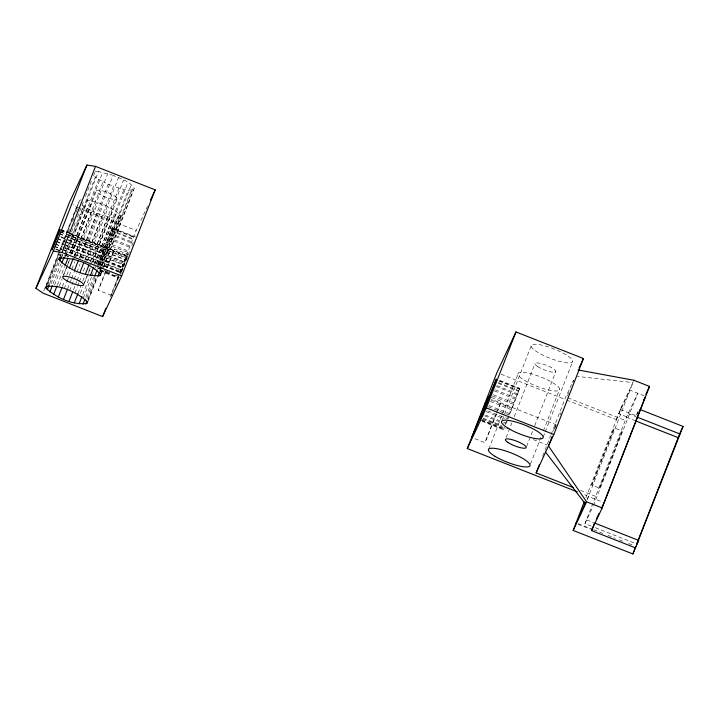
<?xml version="1.0" encoding="UTF-8"?>
<svg xmlns="http://www.w3.org/2000/svg" width="719" height="719" viewBox="0 0 719 719"><rect width="100%" height="100%" fill="white"/><g stroke="black" fill="none" stroke-linecap="round" stroke-linejoin="round"><path stroke-width="0.54" stroke-dasharray="3.6 2.7" d="M81.022 199.702L79.539 200.511L59.641 252.711M99.815 271.171L120.927 215.862C111.58 205.85 97.038 201.617 83.817 199.514M97.326 266.093L112.263 227.743L135.603 236.937M482.036 421.316L503.363 429.719L503.633 428.803L482.305 420.399M488.129 406.729L509.456 415.133L515.667 399.306L519.729 388.215L498.402 379.821M591.773 485.037L614.278 427.976L622.07 431.041L610.853 460.699L599.565 488.102L591.773 485.037L614.278 427.976M599.565 488.102L622.07 431.041M111.418 295.221L98.215 290.377L106.205 269.301M120.271 273.472L127.542 254.202L114.546 249.08L106.565 270.155M111.211 295.491L111.625 294.206M474.98 438.752L484.957 442.688L495.751 414.539M491.311 397.463L501.296 401.391L497.818 410.873M69.339 233.046L127.452 255.928L125.34 261.734M111.939 293.343L119.201 274.415M555.203 426.942L555.724 425.531M97.622 264.322L112.263 227.743M120.639 274.379L121.286 272.645M505.089 424.794L506.419 421.289M122.958 268.241L121.61 271.782L98.269 262.588M124.899 262.04L120.855 272.366L62.751 249.475M124.872 263.289L123.3 267.351L99.959 258.166M519.729 388.215L507.434 418.638L487.114 410.639M496.748 413.65L484.957 442.688M43.742 291.015L45.764 285.829M46.169 284.787L59.102 251.605M59.506 250.563L76.493 207.009L73.005 204.609M45.971 286.593L58.913 253.403M59.318 252.369L79.539 200.511M47.508 283.825L59.237 253.744M47.463 285.785L57.574 259.856M59.192 255.703L60.001 253.636M64.449 242.222L66.472 237.036M68.08 232.893L70.103 227.707M72.529 221.479L74.551 216.293M76.169 212.15L78.191 206.964M60.117 256.207L60.926 254.131M49.647 283.601L58.14 261.824M60.162 256.638L61.178 254.014M51.067 283.529L59.156 262.786M61.582 256.557L62.391 254.49M61.996 256.566L62.805 254.49M64.827 249.304L67.658 242.042M69.276 237.899L75.747 221.299M77.364 217.156L83.835 200.556M85.453 196.413L91.924 179.813M93.542 175.67L94.755 172.56M53.116 283.735L60.791 264.026M65.24 252.621L83.44 205.949L82.119 204.843M64.638 255.82L95.375 176.991L93.236 174.915M64.872 257.681L65.681 255.605M66.085 254.562L98.431 171.598L112.227 175.077M54.572 285.021L62.256 265.311M65.896 255.973L87.727 199.972M57.313 285.101L64.593 266.434M69.851 252.953L87.233 208.357L83.44 205.949M70.022 252.971L98.737 179.337L95.375 176.991M70.777 254.238L102.718 172.299M62.832 276.851L69.707 259.226M71.729 254.041L96.391 190.769M59.326 286.081L62.158 278.819M63.775 274.667L69.437 260.152M71.864 253.924L92.49 201.032M73.976 256.458L103.087 181.781L98.737 179.337M62.391 286.504L64.413 281.318M66.84 275.098L68.862 269.913M74.12 256.431L91.915 210.793L87.233 208.357M74.578 258.633L107.733 173.585M64.207 288.714L66.633 282.486M67.038 281.453L71.487 270.038M71.891 269.005L74.722 261.743M76.744 256.557L97.775 202.632M79.432 257.806L108.147 184.163L103.087 181.781M67.64 288.813L71.28 279.475M71.684 278.442L74.515 271.18M79.764 257.699L97.155 213.103L91.915 210.793M80.78 258.346L113.126 175.373C120.441 178.761 129.887 181.143 134.219 188.45L102.673 269.346M69.653 290.728L73.698 280.365M74.102 279.323L76.529 273.103M76.933 272.061L80.169 263.765M82.191 258.579L103.221 204.645M84.842 259.954L113.557 186.32C119.947 188.162 126.841 191.362 133.563 189.609L134.219 188.45M73.491 289.802L76.726 281.497M77.131 280.464L79.557 274.245M85.219 259.721L102.61 215.125C108.38 216.446 115.058 219.888 120.846 217.246M85.381 262.57L118.536 177.53M74.902 293.037L77.328 286.818M77.733 285.785L78.946 282.666M79.351 281.632L81.777 275.413M83.395 271.261L85.417 266.075M87.439 260.889L108.461 206.955M90.243 261.743L118.95 188.099M77.967 293.469L80.798 286.207M82.82 281.021L84.842 275.835M90.504 261.321L107.886 216.716M90.432 264.952L123.596 179.912M83.593 285.03L90.468 267.405M92.49 262.219L117.161 198.947A11.162 2.525 21.3 0 0 102.511 190.832A11.162 2.525 21.3 0 0 100.66 194.804A11.162 2.525 21.3 0 0 117.161 198.947M80.384 293.406L82.811 287.187M84.429 283.034L90.495 267.477M92.517 262.291L113.144 209.4M82.721 294.529L89.596 276.896M94.45 264.448L112.649 217.776M94.845 264.062L123.965 189.394M96.004 264.286L127.955 182.356M83.377 297.882L91.457 277.139M91.861 276.105L93.883 270.919M94.288 269.886L116.936 211.799M85.822 297.055L93.506 277.354M98.359 264.907L116.559 218.234M98.332 266.848L128.252 190.095M86.837 298.017L94.926 277.273M99.779 264.826L119.588 214.01M99.77 265.59L131.316 184.693M87.808 298.951L95.897 278.208M99.941 267.836L119.354 218.055M88.167 299.868L96.661 278.091M99.896 269.796L101.109 266.686M101.514 265.644L120.927 215.862M88.086 301.252L97.389 277.399M99.986 271.072L131.523 190.175M99.887 272.861L101.1 269.751M101.505 268.708L133.446 186.778M100.804 273.615L133.563 189.609M100.651 274.532L102.269 270.389M110.295 296.884L119.183 274.065M119.588 273.031L136.17 230.511L145.687 210.191M62.859 249.906L120.963 272.789L125.034 262.534L58.625 236.38M488.839 448.926L518.453 372.972M502.284 419.95L531.089 346.082M506.176 437.476L511.856 422.916M514.292 416.669L534.981 363.607M526.605 446.508L532.689 430.906M534.711 425.702L555.814 371.597M530.469 463.971L541.021 436.918M543.375 430.861L559.679 389.051M543.213 437.053L544.831 432.892M545.236 431.849L572.827 361.091M542.629 456.286L544.66 451.083M545.065 450.04L550.745 435.48M551.149 434.438L565.754 396.978L573.6 380.243M554.897 428.227L556.524 424.057M560.173 414.701L560.982 412.616M567.48 395.971L569.906 389.725M572.746 382.445L573.564 380.36M585.913 497.629L617.405 417.317L616.336 419.608L566.5 399.989M616.336 419.608L620.281 409.479L632.891 382.571L577.402 376.441M626.662 416.831L618.87 413.767L621.836 406.172M587.36 499.354L633.286 381.888M591.216 526.074L584.987 523.621L626.447 417.281L637.717 393.23L593.526 505.385M636.701 414.755L638.93 409.066M106.169 242.339L129.51 251.524L125.268 262.264L66.795 239.157M106.915 267.495L114.546 249.08M105.846 271.962L98.215 290.377M119.911 272.609L127.542 254.202M118.851 277.085L114.833 287.106M507.875 419.069L509.061 416.112M125.214 261.267L127.452 255.928M496.523 412.634L501.296 401.391M553.414 430.798L555.113 426.619M507.479 420.049L505.781 424.219L503.749 423.419M503.363 429.719L504.477 427.347M555.67 425.324L555.958 424.695L491.347 399.243M146.164 209.175L147.593 206.128M618.87 413.767L629.925 390.165L645.5 396.304M587.046 499.543L588.466 496.505L604.041 502.635M584.987 523.621L593.076 506.356M636.872 414.719L638.238 411.807M95.16 171.517L98.431 171.598M97.155 213.103L102.61 215.125M620.281 409.479L636.755 415.968M628.181 413.596L635.964 416.661M626.447 417.281L634.751 420.552M567.821 397.796L625.197 420.39M76.493 207.009L136.17 230.511M501.098 374.222L565.467 399.575M111.975 228.238L135.316 237.432M499.13 380.719L519.442 388.718M111.984 228.66L135.325 237.854M499.148 381.142L519.46 389.141M111.148 230.116L134.489 239.31M498.303 382.589L518.624 390.588M111.175 230.934L134.516 240.128M498.339 383.407L518.651 391.406M109.845 233.244L133.186 242.438L131.487 246.608L108.147 237.414M497 385.717L517.312 393.715M109.881 234.403L133.222 243.597M496.029 386.471L517.356 394.875M495.301 389.887L515.613 397.886M108.192 238.825L131.532 248.019M494.339 390.902L515.667 399.306M493.324 394.812L513.636 402.811M106.223 243.912L129.564 253.106M492.362 395.989L513.69 404.393M61.043 229.774L68.305 232.641L61.061 229.846M69.357 233.118L127.47 256M60.747 230.413L66.975 232.866M71.118 234.502L127.155 256.566M60.8 230.619L67.02 233.064M71.172 234.7L127.389 256.872M491.203 400.15L511.515 408.149M60.198 231.707L67.46 234.565M68.494 234.978L126.607 257.86M60.279 232.03L127.443 258.507M490.25 401.391L511.577 409.785M59.425 233.576L125.834 259.73M59.542 233.999L125.951 260.152M60.567 236.704L65.753 238.744M489.091 405.552L509.403 413.551M101.981 254.652L125.322 263.846M57.457 238.483L64.719 241.341M65.762 241.755L123.866 264.637M57.592 239.014L124.001 265.167M56.388 241.189L63.649 244.056M64.692 244.46L122.796 267.342M56.531 241.728L63.793 244.586M64.827 244.99L122.94 267.881M100.004 259.577L123.344 268.771M486.152 411.654L504.432 418.853M55.363 243.831L61.591 246.284M65.735 247.911L121.772 269.984M55.489 244.325L61.717 246.779M62.751 247.183L121.897 270.479M485.424 415.061L499.642 420.669M503.704 422.269L505.736 423.069M54.446 246.213L61.708 249.071M98.305 263.747L121.646 272.941M484.453 415.825L499.687 421.819M54.554 246.635L61.816 249.493M55.776 248.99L59.929 250.625M55.866 249.322L60.019 250.949M483.114 418.134L501.395 425.333M483.141 418.952L502.446 426.547M65.375 255.263L68.494 256.485M97.541 267.935L102.736 269.976M106.888 271.611L109.998 272.834L103.788 270.452M65.393 255.335L68.512 256.557M97.559 267.998L102.754 270.047M115.202 274.946L118.32 276.177M482.206 419.483L506.176 428.928M533.273 439.597L546.826 444.935M100.22 269.922L119.507 277.516M100.238 270.353L118.5 277.543M481.308 420.426L503.651 429.225M99.95 270.847L118.213 278.037M580.557 490.43L595.575 496.344M584.646 494.753L586.722 495.562M586.713 519.927L593.526 522.614M595.368 527.71L636.899 544.067M578.184 523.657L592.6 529.328M593.624 529.732L603.915 533.786M608.031 535.412L615.239 538.243M619.356 539.87L624.505 541.892M628.622 543.519L633.763 545.541M577.914 524.223L590.272 529.094M108.147 184.163L113.557 186.32M551.374 347.978A22.316 5.051 21.3 0 1 570.464 362.879A22.316 5.051 21.3 0 1 534.505 350.135A22.316 5.051 21.3 0 1 550.466 347.654M524.699 380.414A22.316 5.051 21.3 0 0 559.202 390.282A22.316 5.051 21.3 0 0 532.572 374.177A22.316 5.051 21.3 0 0 524.699 380.414M537.56 366.51A11.162 2.525 21.3 0 0 555.284 372.091A11.162 2.525 21.3 0 0 543.339 364.2A11.162 2.525 21.3 0 0 537.56 366.51"/><path stroke-width="1.08" d="M45.89 287.968L45.971 286.593C60.333 284.481 76.96 292.004 87.359 301.944L87.278 303.328C72.916 305.44 56.289 297.909 45.89 287.968L46.699 285.901M35.95 288.301L69.518 202.219L86.927 165.046L95.528 166.368L155.205 189.87L121.646 275.952L102.61 316.594L42.933 293.091L35.95 288.301L53.359 251.129L86.927 165.046M58.904 259.316L59.56 258.166C74.021 257.42 91.07 263.594 100.651 274.532L99.995 275.692C85.534 276.438 68.485 270.263 58.904 259.316L59.713 257.249M47.22 289.829L49.243 284.643M53.359 251.129L61.969 252.45L95.528 166.368M59.668 260.997L61.286 256.845M49.881 292.031L52.307 285.811M61.807 263.073L64.234 256.854M53.673 294.439L56.909 286.135M65.168 265.419L67.999 258.157M69.527 267.863L73.167 258.534M58.347 296.875L61.987 287.546M74.578 270.245L78.218 260.916M63.596 299.185L67.235 289.847M79.989 272.402L83.629 263.073M69.042 301.207L72.682 291.869M85.39 274.182L89.03 264.853M74.327 302.798L77.967 293.469M79.081 303.867L81.912 296.605M90.396 275.476L93.632 267.18M82.991 304.317L85.013 299.131M94.692 276.177L97.119 269.958M85.786 304.137L86.999 301.018M97.964 276.258L99.582 272.106M99.995 275.692L100.804 273.615M102.61 316.594L105.846 308.289M577.375 491.886L467.323 448.548L496.946 372.586L515.981 331.953L583.46 358.529L553.846 434.492L545.568 452.152L585.509 504.1M467.323 448.548L486.359 407.907L515.981 331.953M573.331 487.581L536.14 472.931L539.385 464.609M552.138 436.559L548.489 445.924L586.578 501.808L602.154 507.947L649.536 386.418L633.96 380.279L578.103 369.961M584.304 501.754L575.856 523.414L585.617 502.581M635.668 547.968L591.539 530.595L594.505 522.992L638.625 540.373L632.864 553.954L573.169 530.442L576.126 522.848M604.445 501.592L645.096 397.346M632.864 553.954L635.821 546.35M636.782 543.789L679.572 434.042M639.955 409.471L683.05 426.439L636.899 544.067L638.625 540.373M150.451 200.035L155.205 189.87M579.002 368.056L583.46 358.529M536.14 472.931L545.568 452.152M633.7 380.854L633.96 380.279M573.169 530.442L586.578 501.808M645.842 394.291L649.536 386.418M643.685 400.177L645.051 397.265M596.321 519.118L599.044 513.303M601.318 508.45L604.041 502.635M591.539 530.595L602.154 507.947M679.976 432.991L683.05 426.439M636.989 417.065L680.084 434.033M635.794 420.966L678.359 437.727M486.359 407.907L553.846 434.492M61.969 252.45L121.646 275.952M480.274 419.599L480.004 420.516L496.371 379.021L480.274 419.599M472.401 436.289L471.979 437.574L488.318 396.286L472.401 436.289M52.145 249.178L51.903 250.023L60.019 229.442L52.145 249.178M480.364 417.829L480.121 418.665L488.237 398.083L480.364 417.829M67.092 280.886A11.162 2.525 21.3 0 0 83.593 285.03A11.162 2.525 21.3 0 0 68.952 276.914A11.162 2.525 21.3 0 0 67.092 280.886M508 428.2A22.316 5.051 21.3 0 0 542.647 438.248A22.316 5.051 21.3 0 0 516.377 422.179A22.316 5.051 21.3 0 0 508 428.2M495.085 456.367A22.316 5.051 21.3 0 0 529.579 466.236A22.316 5.051 21.3 0 0 502.958 450.139A22.316 5.051 21.3 0 0 495.085 456.367M507.947 442.464A11.162 2.525 21.3 0 0 525.67 448.045A11.162 2.525 21.3 0 0 513.726 440.154A11.162 2.525 21.3 0 0 507.947 442.464"/></g></svg>
